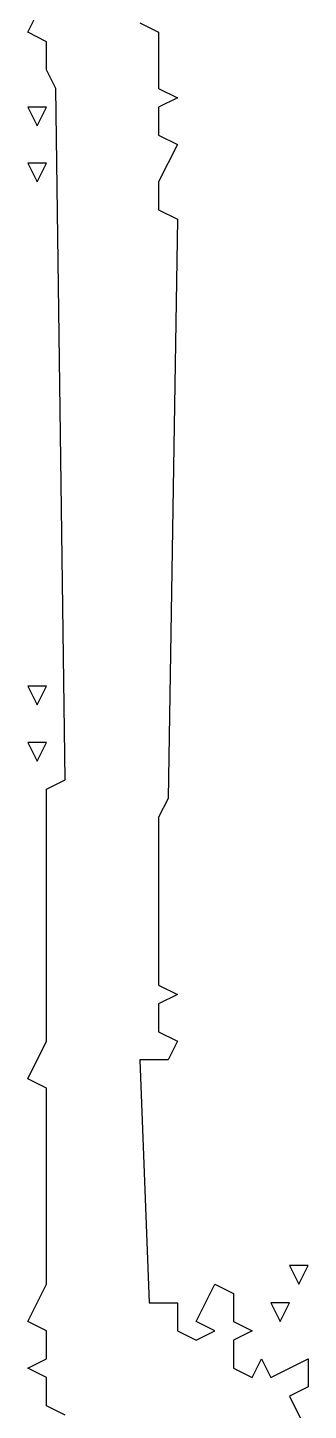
# Model space of a CAD drawing. Extents: x 2 to 124, y 0 to 170.
# Drawn here: x 85.4 to 87.82, y 118.53 to 130.44 of the extents above; entities that cross this region are included whole.
import ezdxf

# ---------------------------------------------------------------- set-up
doc = ezdxf.new("R2010")
doc.units = 0
doc.layers.add('Layer0', color=7, linetype='Continuous')

msp = doc.modelspace()

# ---------------------------------------------------------------- linework, layer by layer
at = {"layer": 'Layer0', "color": 5, "linetype": 'CONTINUOUS'}
for p, q in [((85.40246, 130.3977, 0.1), (85.56345, 130.7197, 0.1)), ((86.36837, 130.4782, 0.1), (86.52936, 130.3977, 0.1)), ((85.56345, 130.3172, 0.1), (85.40246, 130.3977, 0.1)), ((86.52936, 130.3977, 0.1), (86.52936, 129.9148, 0.1)), ((85.56345, 130.0758, 0.1), (85.56345, 130.3172, 0.1)), ((85.64394, 129.9148, 0.1), (85.56345, 130.0758, 0.1)), ((85.72443, 123.9583, 0.1), (85.64394, 129.9148, 0.1)), ((86.52936, 129.9148, 0.1), (86.69034, 129.8343, 0.1)), ((85.40246, 129.7538, 0.1), (85.48295, 129.5928, 0.1)), ((85.56345, 129.7538, 0.1), (85.40246, 129.7538, 0.1)), ((85.48295, 129.5928, 0.1), (85.56345, 129.7538, 0.1)), ((86.69034, 129.8343, 0.1), (86.52936, 129.7538, 0.1)), ((86.52936, 129.7538, 0.1), (86.52936, 129.5123, 0.1)), ((86.52936, 129.5123, 0.1), (86.69034, 129.4318, 0.1)), ((86.69034, 129.4318, 0.1), (86.52936, 129.1098, 0.1)), ((85.40246, 129.2708, 0.1), (85.48295, 129.1098, 0.1)), ((85.56345, 129.2708, 0.1), (85.40246, 129.2708, 0.1)), ((85.48295, 129.1098, 0.1), (85.56345, 129.2708, 0.1)), ((86.52936, 129.1098, 0.1), (86.52936, 128.8684, 0.1)), ((86.52936, 128.8684, 0.1), (86.69034, 128.7879, 0.1)), ((86.69034, 128.7879, 0.1), (86.60985, 123.7973, 0.1)), ((85.40246, 124.7633, 0.1), (85.48295, 124.6023, 0.1)), ((85.56345, 124.7633, 0.1), (85.40246, 124.7633, 0.1)), ((85.48295, 124.6023, 0.1), (85.56345, 124.7633, 0.1)), ((85.40246, 124.2803, 0.1), (85.48295, 124.1193, 0.1)), ((85.56345, 124.2803, 0.1), (85.40246, 124.2803, 0.1)), ((85.48295, 124.1193, 0.1), (85.56345, 124.2803, 0.1)), ((85.56345, 123.8778, 0.1), (85.72443, 123.9583, 0.1)), ((85.56345, 121.7045, 0.1), (85.56345, 123.8778, 0.1)), ((86.60985, 123.7973, 0.1), (86.52936, 123.6364, 0.1)), ((86.52936, 123.6364, 0.1), (86.52936, 122.1875, 0.1)), ((86.52936, 122.1875, 0.1), (86.69034, 122.107, 0.1)), ((86.69034, 122.107, 0.1), (86.52936, 122.0265, 0.1)), ((86.52936, 122.0265, 0.1), (86.52936, 121.785, 0.1)), ((86.52936, 121.785, 0.1), (86.69034, 121.7045, 0.1)), ((85.40246, 121.3826, 0.1), (85.56345, 121.7045, 0.1)), ((86.69034, 121.7045, 0.1), (86.60985, 121.5436, 0.1)), ((86.60985, 121.5436, 0.1), (86.36837, 121.5436, 0.1)), ((86.36837, 121.5436, 0.1), (86.44886, 119.4508, 0.1)), ((85.56345, 121.3021, 0.1), (85.40246, 121.3826, 0.1)), ((85.56345, 119.6117, 0.1), (85.56345, 121.3021, 0.1)), ((87.65625, 119.7727, 0.1), (87.73674, 119.6117, 0.1)), ((87.81723, 119.7727, 0.1), (87.65625, 119.7727, 0.1)), ((87.73674, 119.6117, 0.1), (87.81723, 119.7727, 0.1)), ((85.40246, 119.2898, 0.1), (85.56345, 119.6117, 0.1)), ((86.85133, 119.2898, 0.1), (87.01231, 119.6117, 0.1)), ((87.01231, 119.6117, 0.1), (87.1733, 119.5313, 0.1)), ((87.1733, 119.5313, 0.1), (87.1733, 119.2898, 0.1)), ((86.44886, 119.4508, 0.1), (86.69034, 119.4508, 0.1)), ((86.69034, 119.4508, 0.1), (86.69034, 119.2093, 0.1)), ((87.49527, 119.4508, 0.1), (87.57576, 119.2898, 0.1)), ((87.65625, 119.4508, 0.1), (87.49527, 119.4508, 0.1)), ((87.57576, 119.2898, 0.1), (87.65625, 119.4508, 0.1)), ((85.56345, 119.2093, 0.1), (85.40246, 119.2898, 0.1)), ((87.01231, 119.2093, 0.1), (86.85133, 119.2898, 0.1)), ((87.1733, 119.2898, 0.1), (87.33428, 119.2093, 0.1)), ((85.56345, 118.9678, 0.1), (85.56345, 119.2093, 0.1)), ((86.69034, 119.2093, 0.1), (86.85133, 119.1288, 0.1)), ((86.85133, 119.1288, 0.1), (87.01231, 119.2093, 0.1)), ((87.33428, 119.2093, 0.1), (87.1733, 119.1288, 0.1)), ((87.1733, 119.1288, 0.1), (87.1733, 118.8873, 0.1)), ((85.40246, 118.8873, 0.1), (85.56345, 118.9678, 0.1)), ((87.33428, 118.8068, 0.1), (87.41477, 118.9678, 0.1)), ((87.41477, 118.9678, 0.1), (87.49527, 118.8068, 0.1)), ((87.49527, 118.8068, 0.1), (87.81723, 118.9678, 0.1)), ((87.81723, 118.9678, 0.1), (87.81723, 118.7263, 0.1)), ((85.56345, 118.8068, 0.1), (85.40246, 118.8873, 0.1)), ((85.56345, 118.5653, 0.1), (85.56345, 118.8068, 0.1)), ((87.1733, 118.8873, 0.1), (87.33428, 118.8068, 0.1)), ((87.81723, 118.7263, 0.1), (87.65625, 118.6458, 0.1)), ((85.72443, 118.4848, 0.1), (85.56345, 118.5653, 0.1)), ((87.65625, 118.6458, 0.1), (87.81723, 118.3239, 0.1))]:
    msp.add_line(p, q, dxfattribs=at)

doc.saveas('drawing.dxf')
